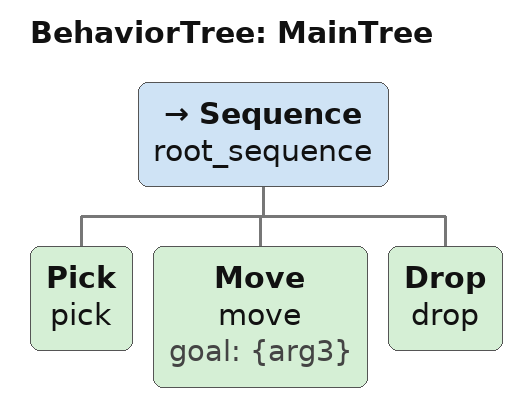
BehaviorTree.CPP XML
<root BTCPP_format="4" main_tree_to_execute = "MainTree" >
    <BehaviorTree ID="MainTree">
       <Sequence name="root_sequence">
           <Pick name="pick"/>
           <Move name="move" goal="{arg3}"/>
           <Drop name="drop"/>
       </Sequence>
    </BehaviorTree>
</root>
